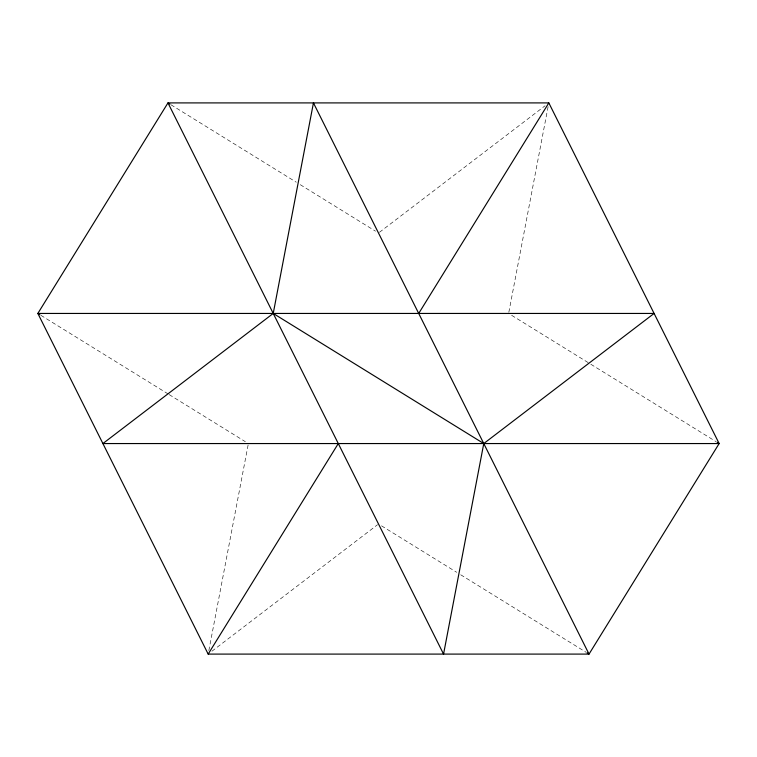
<?xml version="1.0" encoding="UTF-8"?>
<svg xmlns="http://www.w3.org/2000/svg" width="757" height="757" viewBox="0 0 757 757"><rect width="100%" height="100%" fill="white"/><g stroke="black" fill="none" stroke-linecap="round" stroke-linejoin="round"><path stroke-width="0.57" stroke-dasharray="3.79 2.84" d="M208.837 650.623L248.164 444.719M508.836 312.281L548.163 106.377M379.437 232.314L545.078 105.772M211.922 651.228L377.563 524.686M170.978 104.769L296.29 182.219M300.302 184.699L375.491 231.169M511.628 315.3L589.826 363.625M590.829 364.249L716.141 441.7M40.859 315.3L168.177 393.99M169.18 394.605L245.372 441.7M381.509 525.831L456.698 572.301M460.71 574.781L586.022 652.231"/><path stroke-width="1.14" d="M717.144 442.315L719.15 443.555L102.905 443.555L273.23 313.445L313.445 102.905L589.031 654.095L208.175 654.095L37.85 313.445L167.969 102.905L548.825 102.905L719.15 443.555L589.031 654.095L587.025 652.856M39.856 314.685L37.85 313.445L654.095 313.445L483.77 443.555L443.555 654.095L167.969 102.905L169.975 104.144M208.175 654.095L338.294 443.555M418.706 313.445L548.825 102.905M273.23 313.445L483.77 443.555"/></g></svg>
